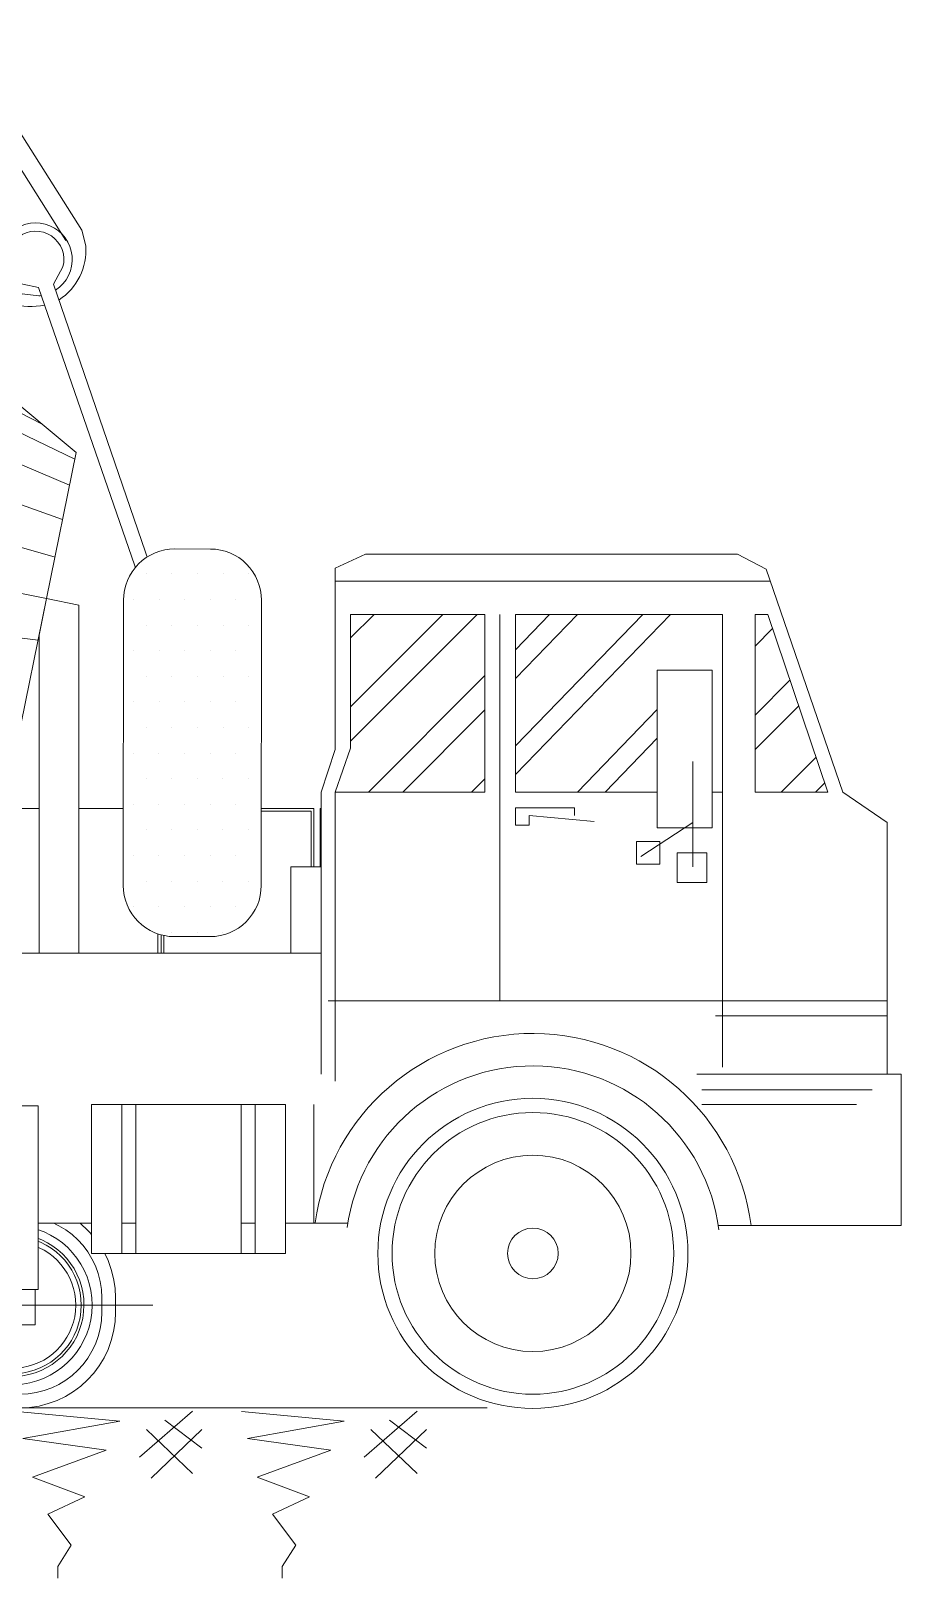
# Model space of a CAD drawing. Header units: millimetres. Extents: x -376071 to 28028791, y -269234 to 29325.
# Drawn here: x 399026 to 402126, y -257156 to -251644 of the extents above; entities that cross this region are included whole.
import ezdxf

# ---------------------------------------------------------------- set-up
doc = ezdxf.new("R2010")
doc.units = ezdxf.units.MM
doc.header["$LTSCALE"] = 100
doc.set_wipeout_variables(frame=1)
doc.linetypes.add('CENTER', pattern=[50.8, 31.75, -6.35, 6.35, -6.35])
doc.linetypes.add('CONTINOUS', pattern=[0])
doc.layers.add('02. Net dam', color=7, linetype='CONTINOUS', lineweight=13)
doc.layers.add('02. net manh', color=8, linetype='CONTINOUS', lineweight=0)

# ---------------------------------------------------------------- blocks, each defined once
blk = doc.blocks.new('*U299')
at = {"layer": '02. net manh'}
for p, q in [((329.4, 296.1), (-36.6, 261.6)), ((-197.6, 264.5), (-329.4, 165.7)), ((-131.7, 231.5), (-296.4, 75.2)), ((-36.6, 261.6), (308.6, 199.5)), ((308.6, 199.5), (11.7, 158.1)), ((11.7, 158.1), (274.1, 61.5)), ((274.1, 61.5), (87.7, -7.6)), ((87.7, -7.6), (218.9, -69.7)), ((218.9, -69.7), (136, -180.1)), ((136, -180.1), (184.3, -256)), ((184.3, -256), (184.3, -297.4))]:
    blk.add_line(p, q, dxfattribs=at)
for points in [[(-107, 132.8), (-296.4, 297.4)], [(-148.2, 58.7), (-329.4, 231.5)]]:
    blk.add_lwpolyline(points, dxfattribs=at)
blk = doc.blocks.new('*U300')
at = {"color": 0, "linetype": 'ByBlock', "lineweight": -2, "transparency": 16777216}
for p in [(-6400, 0), (-5600, 0), (-4800, 0), (-4000, 0), (-3200, 0), (-2400, 0), (-1600, 0), (-800, 0), (0, 0)]:
    blk.add_blockref('*U299', p, dxfattribs=at)
blk = doc.blocks.new('*X59')
at = {"color": 0}
for p, q in [((409.463, 333.096), (412.311, 335.944)), ((409.463, 332.035), (413.372, 335.944)), ((409.463, 335.217), (410.19, 335.944)), ((421.938, 334.964), (422.481, 335.507)), ((410.017, 330.468), (413.609, 334.059)), ((421.938, 332.842), (423.017, 333.922)), ((411.078, 330.468), (413.609, 332.999)), ((421.938, 331.782), (423.286, 333.129)), ((422.745, 330.468), (423.822, 331.544)), ((413.199, 330.468), (413.609, 330.877)), ((423.806, 330.468), (424.09, 330.752))]:
    blk.add_line(p, q, dxfattribs=at)
blk = doc.blocks.new('*X62')
at = {"color": 0}
for p, q in [((528.75, 225), (528.75, 225)), ((529.5, 225), (529.5, 225)), ((530.25, 225), (530.25, 225)), ((528.375, 224.25), (528.375, 224.25)), ((529.125, 224.25), (529.125, 224.25)), ((529.875, 224.25), (529.875, 224.25)), ((530.625, 224.25), (530.625, 224.25)), ((531.375, 224.25), (531.375, 224.25)), ((528, 223.5), (528, 223.5)), ((528.75, 223.5), (528.75, 223.5)), ((529.5, 223.5), (529.5, 223.5)), ((530.25, 223.5), (530.25, 223.5)), ((531, 223.5), (531, 223.5)), ((528.375, 222.75), (528.375, 222.75)), ((529.125, 222.75), (529.125, 222.75)), ((529.875, 222.75), (529.875, 222.75)), ((530.625, 222.75), (530.625, 222.75)), ((531.375, 222.75), (531.375, 222.75)), ((528, 222), (528, 222)), ((528.75, 222), (528.75, 222)), ((529.5, 222), (529.5, 222)), ((530.25, 222), (530.25, 222)), ((531, 222), (531, 222)), ((528.375, 221.25), (528.375, 221.25)), ((529.125, 221.25), (529.125, 221.25)), ((529.875, 221.25), (529.875, 221.25)), ((530.625, 221.25), (530.625, 221.25)), ((531.375, 221.25), (531.375, 221.25)), ((528, 220.5), (528, 220.5)), ((528.75, 220.5), (528.75, 220.5)), ((529.5, 220.5), (529.5, 220.5)), ((530.25, 220.5), (530.25, 220.5)), ((531, 220.5), (531, 220.5)), ((528.375, 219.75), (528.375, 219.75)), ((529.125, 219.75), (529.125, 219.75)), ((529.875, 219.75), (529.875, 219.75)), ((530.625, 219.75), (530.625, 219.75)), ((531.375, 219.75), (531.375, 219.75)), ((528, 219), (528, 219)), ((528.75, 219), (528.75, 219)), ((529.5, 219), (529.5, 219)), ((530.25, 219), (530.25, 219)), ((531, 219), (531, 219)), ((528.375, 218.25), (528.375, 218.25)), ((529.125, 218.25), (529.125, 218.25)), ((529.875, 218.25), (529.875, 218.25)), ((530.625, 218.25), (530.625, 218.25)), ((531.375, 218.25), (531.375, 218.25)), ((528, 217.5), (528, 217.5)), ((528.75, 217.5), (528.75, 217.5)), ((529.5, 217.5), (529.5, 217.5)), ((530.25, 217.5), (530.25, 217.5)), ((531, 217.5), (531, 217.5)), ((528.375, 216.75), (528.375, 216.75)), ((529.125, 216.75), (529.125, 216.75)), ((529.875, 216.75), (529.875, 216.75)), ((530.625, 216.75), (530.625, 216.75)), ((531.375, 216.75), (531.375, 216.75)), ((528, 216), (528, 216)), ((528.75, 216), (528.75, 216)), ((529.5, 216), (529.5, 216)), ((530.25, 216), (530.25, 216)), ((531, 216), (531, 216)), ((528.375, 215.25), (528.375, 215.25)), ((529.125, 215.25), (529.125, 215.25)), ((529.875, 215.25), (529.875, 215.25)), ((530.625, 215.25), (530.625, 215.25)), ((531.375, 215.25), (531.375, 215.25)), ((528, 214.5), (528, 214.5)), ((528.75, 214.5), (528.75, 214.5)), ((529.5, 214.5), (529.5, 214.5)), ((530.25, 214.5), (530.25, 214.5)), ((531, 214.5), (531, 214.5))]:
    blk.add_line(p, q, dxfattribs=at)
blk = doc.blocks.new('Concrete truck')
at = {"lineweight": 0}
for points in [[(3992.5, 3060.2), (3977.8, 3059.6), (3967.8, 3058.5), (3956.1, 3056.5), (3942, 3053.1), (3929.9, 3049.1), (3918.1, 3044.3), (3901, 3035.6), (3884.7, 3024.9), (3877.3, 3019.3), (3869.1, 3012.2), (3863.6, 3006.9), (3854.6, 2997.2), (3847.4, 2988.5), (3839.1, 2976.6), (3832.3, 2965.2), (3826, 2952.5), (3820.5, 2938.8), (3815.3, 2921.4), (3812.9, 2910), (3810.4, 2889.4), (3810, 2877.9), (3809.1, 1861.9), (3812, 1829), (3817.6, 1806.6), (3823.7, 1790.1), (3829.3, 1778.2), (3835.5, 1767.2), (3848.8, 1748), (3868, 1727.4), (3887.8, 1711.6), (3907.6, 1699.7), (3922.7, 1692.7), (3942.4, 1686), (3964.7, 1681.2), (3991.4, 1679.2), (4118.5, 1679.1), (4148.8, 1681.7), (4170.5, 1686.7), (4196.8, 1696.8), (4207.7, 1702.4), (4224, 1712.7), (4237.4, 1723.2), (4247.4, 1732.4), (4261, 1747.7), (4269.6, 1759.3), (4278.1, 1773.3), (4285.5, 1788.1), (4292.4, 1806.3), (4297.4, 1825.6), (4299.6, 1839.7), (4300.9, 1861.4), (4301.9, 2877.6), (4300.3, 2901.8), (4297.1, 2919.3), (4292, 2936.9), (4283.6, 2957.3), (4277.6, 2968.5), (4270, 2980.7), (4262, 2991.5), (4248.6, 3006.5), (4234.9, 3018.9), (4220.5, 3029.5), (4207.2, 3037.6), (4192.3, 3044.9), (4169.8, 3053), (4153.6, 3056.9), (4134.7, 3059.4), (4119.6, 3060.1)], [(3536.1, 2883.4), (3509.9, 2754.7), (3509.9, 1620.1), (3650.7, 1620.1), (3650.7, 2860.1)]]:
    blk.add_wipeout(points, dxfattribs=at)
blk.add_wipeout([(-780.7, 658.9), (-780.7, 541.3), (-940.7, 541.3), (-940.7, 421.9), (-1193.8, 421.9), (-1193.8, 541.3), (-1598.3, 541.3), (-1598.3, 1808.3), (-915.6, 1808.3), (-780.7, 1620.1), (41.7, 1620.1), (41.7, 1917.3), (3045.2, 1919.3), (3045.2, 1620.1), (4405.9, 1620.1), (4405.9, 1927.6), (4514.5, 1927.6), (4514.5, 2194.4), (4564.1, 2346.4), (4564.1, 2991.6), (4672.7, 3041.2), (5997.2, 3041.2), (6100.1, 2988.3), (6372.5, 2194.4), (6530.7, 2085.8), (6530.7, 1189.3), (6580.4, 1189.3), (6580.4, 649.6), (5929.1, 649.6), (5915.8, 715.6), (5900.3, 767.4), (5885.3, 807.1), (5868, 845.3), (5855, 870.3), (5839.1, 897.9), (5819.5, 928.2), (5794, 962.9), (5770.7, 991.1), (5736.9, 1026.8), (5709.6, 1052.3), (5671.7, 1083.2), (5631.3, 1111.5), (5583.3, 1139.8), (5532.3, 1164.3), (5485.9, 1182.2), (5434.4, 1197.7), (5394, 1206.7), (5349.1, 1213.7), (5314.7, 1217), (5290.6, 1218.2), (5238.6, 1217.9), (5195.7, 1214.6), (5127.4, 1203.5), (5087, 1193.4), (5041.3, 1178.7), (4980.6, 1153.3), (4918.3, 1119.4), (4877.6, 1092.2), (4837.4, 1060.7), (4808.2, 1034.6), (4782.3, 1008.6), (4748.8, 970.1), (4748.8, 970.1), (4718, 928.8), (4705.5, 910), (4680.6, 867.5), (4661.5, 829.2), (4642.3, 782.9), (4622.6, 720.5), (4614.5, 686), (4609.5, 658.9), (4387.3, 658.9), (4387.3, 550.3), (3695.6, 550.3), (3695.6, 658.9), (3506.3, 658.9), (3506.3, 421.9), (3253.2, 421.9), (3253.2, 658.9), (2496.2, 658.9), (2487.5, 706.8), (2473, 762.4), (2457.3, 808.7), (2441.9, 846.2), (2423.5, 884.7), (2408.6, 912.2), (2384.8, 951), (2362.8, 982.6), (2340.7, 1011.1), (2315.6, 1040.3), (2292.5, 1064.6), (2270, 1086.2), (2245.6, 1107.6), (2226.7, 1123), (2199.1, 1143.7), (2167.3, 1165.1), (2113.5, 1196.1), (2080.5, 1212.2), (2027.4, 1234), (1991.2, 1246.1), (1914, 1265.3), (1870.2, 1272.2), (1809.9, 1277.3), (1758.4, 1277.8), (1715.9, 1275.3), (1660, 1268.3), (1608, 1257.7), (1575.1, 1249), (1537.1, 1236.7), (1490, 1218.3), (1445.6, 1197.2), (1400.4, 1171.8), (1337.8, 1129), (1304.3, 1101.7), (1270.9, 1071), (1245.5, 1044.9), (1212.7, 1006.9), (1185.3, 970.5), (1167.5, 944), (1147.4, 910.6), (1127, 872.1), (1108.7, 831.7), (1088, 775.9), (1076.9, 737.9), (1068, 700.4), (1060.6, 658.9), (717.8, 658.9), (711.3, 696.2), (696, 757.9), (686.8, 786.8), (670.9, 829), (657.6, 859.2), (637.1, 899.8), (614.3, 938.7), (591, 973.5), (554.7, 1020.2), (538.1, 1039.2), (510.8, 1067.8), (484.6, 1092.5), (456.9, 1116.1), (442, 1127.9), (411.2, 1150.3), (347.9, 1189.2), (304, 1211.3), (276.8, 1223.2), (220.7, 1243.7), (148, 1262.8), (112.3, 1269.3), (31.8, 1277.3), (-21.7, 1277.7), (-82.2, 1273.4), (-148.2, 1262.7), (-193.8, 1251.7), (-242.6, 1236.3), (-287.6, 1218.6), (-342.8, 1192), (-380.7, 1170.2), (-446.9, 1124.1), (-476.5, 1099.7), (-519.4, 1059.1), (-556.4, 1018.2), (-584.7, 982.1), (-616.1, 935.8), (-645.5, 883.8), (-672.4, 825.3), (-691.7, 771.9), (-706.6, 717.5), (-713.2, 686.3), (-717.8, 658.9)], dxfattribs=at)
blk.add_line((4514.5, 1927.6), (4514.5, 1620.1), dxfattribs=at)
at = {"layer": '02. Net dam'}
for p, q in [((4672.7, 3041.2), (4564.1, 2991.6)), ((5997.2, 3041.2), (4672.7, 3041.2)), ((6100.1, 2988.3), (5997.2, 3041.2)), ((4564.1, 2991.6), (4564.1, 2346.4)), ((4564.1, 2991.6), (4564.1, 2945)), ((6372.5, 2194.4), (6100.1, 2988.3)), ((4564.1, 2346.4), (4514.5, 2194.4)), ((4514.5, 2194.4), (4514.5, 1927.6)), ((4514.5, 1927.6), (4405.9, 1927.6)), ((4405.9, 1927.6), (4405.9, 1620.1)), ((4405.9, 1620.1), (-780.7, 1620.1)), ((3506.3, 1076.5), (3253.2, 1076.5)), ((3506.3, 421.9), (3506.3, 1076.5)), ((3695.6, 1080.8), (3695.6, 550.3)), ((4387.3, 1080.8), (3695.6, 1080.8)), ((4387.3, 550.3), (4387.3, 1080.8)), ((3506.3, 658.9), (3695.6, 658.9)), ((4387.3, 658.9), (4609.5, 658.9)), ((3695.6, 550.3), (4387.3, 550.3)), ((3253.2, 421.9), (3506.3, 421.9))]:
    blk.add_line(p, q, dxfattribs=at)
blk.add_lwpolyline([(4301.9, 2877.5), (4300.9, 1861.4, -0.414214), (4118.3, 1679.1), (3991.4, 1679.2, -0.414214), (3809.1, 1861.9), (3810, 2877.9, -0.414214), (3992.6, 3060.2), (4119.6, 3060.1, -0.414214)], format="xyb", close=True, dxfattribs=at)
blk.add_lwpolyline([(5929.1, 649.6), (6580.4, 649.6), (6580.4, 1189.3), (6530.7, 1189.3), (6530.7, 2085.8), (6372.5, 2194.4)], dxfattribs=at)
blk.add_circle((5268.6, 550.7), 552.4, dxfattribs=at)
for radius in [783.5, 667.9]:
    blk.add_arc((5268.6, 550.7), radius, 7.2547, 172.0587, dxfattribs=at)
at = {"layer": '02. net manh'}
for p, q in [((4564.1, 2945), (6114.9, 2945)), ((4618.6, 2827.2), (5097.6, 2827.2)), ((5150.4, 2827.2), (5150.4, 1449.9)), ((5206.2, 2700.9), (5328.4, 2827.2)), ((5206.2, 2358.7), (5659.9, 2827.2)), ((5206.2, 2256.3), (5759, 2827.2)), ((5206.2, 2598.6), (5427.6, 2827.2)), ((6060, 2194.4), (6060, 2827.2)), ((6105.8, 2827.2), (6060, 2827.2)), ((6105.8, 2827.2), (6319.8, 2194.4)), ((5711.8, 2628.6), (5711.8, 2067.2)), ((5907.2, 2628.6), (5711.8, 2628.6)), ((5907.2, 2067.2), (5907.2, 2628.6)), ((5427.4, 2194.4), (5711.8, 2488.1)), ((5526.5, 2194.4), (5711.8, 2385.7)), ((5839, 2302.9), (5839, 1927.6)), ((4564.1, 2194.4), (4564.1, 1164.5)), ((5097.6, 2194.4), (4564.1, 2194.4)), ((5907.2, 2194.4), (5944.5, 2194.4)), ((5944.5, 2194.4), (5944.5, 1214.2)), ((6319.8, 2194.4), (6060, 2194.4)), ((5206.2, 2138.5), (5206.2, 2110.6)), ((5417.1, 2138.5), (5206.2, 2138.5)), ((5206.2, 2110.6), (5206.2, 2076.5)), ((5255.8, 2076.5), (5255.8, 2110.6)), ((5255.8, 2110.6), (5486.5, 2088.8)), ((5417.1, 2110.6), (5417.1, 2138.5)), ((5206.2, 2076.5), (5255.8, 2076.5)), ((5839, 2085.8), (5652.9, 1964.8)), ((5711.8, 2067.2), (5907.2, 2067.2)), ((5637.4, 2017.6), (5637.4, 1936.9)), ((5721.1, 2017.6), (5637.4, 2017.6)), ((5721.1, 1936.9), (5721.1, 2017.6)), ((5637.4, 1936.9), (5721.1, 1936.9)), ((5888.6, 1977.2), (5783.2, 1977.2)), ((5783.2, 1977.2), (5783.2, 1871.8)), ((5839, 1927.6), (5839, 1980.3)), ((5888.6, 1871.8), (5888.6, 1977.2)), ((5783.2, 1871.8), (5888.6, 1871.8)), ((4405.9, 1620.1), (4514.5, 1620.1)), ((4514.5, 1620.1), (4514.5, 1189.3)), ((6530.7, 1449.9), (4539.3, 1449.9)), ((6530.7, 1397.2), (5919.6, 1397.2)), ((5852.8, 1189.3), (6530.7, 1189.3)), ((6580.4, 1189.3), (5852.8, 1189.3)), ((6478, 1133.5), (5870, 1133.5)), ((3804.1, 1080.8), (3804.1, 550.3)), ((3853.8, 1080.8), (3853.8, 550.3)), ((4229.1, 1080.8), (4229.1, 550.3)), ((4278.7, 1080.8), (4278.7, 550.3)), ((4488.7, 658.9), (4488.7, 1080.8)), ((6422.2, 1080.8), (5870, 1080.8)), ((3804.1, 658.9), (3853.8, 658.9)), ((4229.1, 658.9), (4278.7, 658.9))]:
    blk.add_line(p, q, dxfattribs=at)
for points in [[(4564.1, 2194.4), (4618.6, 2351), (4618.6, 2827.2)], [(5097.6, 2194.4), (5097.6, 2827.2)], [(5711.8, 2194.4), (5206.2, 2194.4), (5206.2, 2827.2), (5944.5, 2827.2), (5944.5, 2194.4)]]:
    blk.add_lwpolyline(points, dxfattribs=at)
for radius in [501.7, 349.6, 90.2]:
    blk.add_circle((5268.6, 550.7), radius, dxfattribs=at)
at = {"layer": '02. net manh', "xscale": 121.6312442486971, "yscale": 121.6312442486971, "zscale": 121.6312442486971, "rotation": 179.9472156953138}
blk.add_blockref('*X62', (68501.7, 29002.2), dxfattribs=at)
at = {"layer": '02. net manh', "xscale": 115.5496820362285, "yscale": 115.5496820362285, "zscale": 115.5496820362285}
blk.add_blockref('*X59', (-42694.7, -35991.1), dxfattribs=at)
at = {"lineweight": 0}
blk.add_wipeout([(3536.1, 2883.4), (3430.3, 2363.5), (2090.5, 1958.4), (504.4, 2281.1), (-566, 3200.4), (-363.7, 4194.6), (980.8, 4622.6), (2566.9, 4299.8), (3641.9, 3403.4)], dxfattribs=at)
at = {"layer": '02. Net dam'}
for p, q in [((3650.7, 2860.1), (3536.1, 2883.4)), ((3650.7, 1620.1), (3650.7, 2860.1)), ((3509.9, 1620.1), (3509.9, 2754.7))]:
    blk.add_line(p, q, dxfattribs=at)
blk.add_lwpolyline([(3536.1, 2883.4), (3430.3, 2363.5), (2090.5, 1958.4), (504.4, 2281.1), (-566, 3200.4), (-363.7, 4194.6), (980.8, 4622.6), (2566.9, 4299.8), (3641.9, 3403.4)], close=True, dxfattribs=at)
at = {"layer": '02. net manh'}
for p, q in [((3520.1, 3504.9), (2510.5, 4022.9)), ((3637.2, 3380.6), (2491.5, 3929.3)), ((3618.3, 3287.5), (2461, 3779.5)), ((3536.1, 2883.4), (-464.8, 3697.5)), ((3593.4, 3165.3), (2421, 3582.8)), ((3566.2, 3031.5), (2377.2, 3367.5)), ((3505.9, 2735.3), (2280.2, 2890.7))]:
    blk.add_line(p, q, dxfattribs=at)
blk = doc.blocks.new('*U310')
at = {"layer": '02. Net dam'}
blk.add_line((5458.7, 5450.9), (5958.7, 4662.2), dxfattribs=at)
at = {"layer": '02. Net dam', "linetype": 'Continuous'}
blk.add_line((6092.1, 435.7), (6092.1, 379.2), dxfattribs=at)
at = {"layer": '02. Net dam'}
for points in [[(5854.8, 4425, 1.05359), (5684.4, 4658.5, 0.347153), (5634.2, 4550.4), (5641.9, 4506.5), (3615.3, 2734.3)], [(6558.3, 2373.6), (5846.5, 4449.1), (5883.9, 4516.5, 1.354461), (5669.6, 4509.8, 0.365923), (5724.5, 4448.6), (5787, 4435.2), (6501.4, 2373.6)], [(5958.7, 4662.2), (5974, 4600.9, -0.271297), (5868.2, 4385.9, 1.947893)], [(3725.4, 2674.7), (5722.7, 4410.1), (5788.5, 4402.1, 0.016649), (5798.1, 4403.2)], [(5680.1, 4373, 0.139571), (5811, 4365.9)]]:
    blk.add_lwpolyline(points, format="xyb", dxfattribs=at)
blk.add_lwpolyline([(4741.5, 2373.6), (6259.3, 2373.6), (6259.3, 1120.6), (4741.5, 1120.6)], dxfattribs=at)
for points in [[(6877.1, 2373.6), (6877.1, 1120.6), (6272.5, 1120.6), (6272.5, 2373.6)], [(7021, 2373.6), (7021, 1120.6), (6902.2, 1120.6), (6902.2, 2373.6)]]:
    blk.add_lwpolyline(points, close=True, dxfattribs=at)
at = {"layer": '02. Net dam', "linetype": 'Continuous'}
for centre, start, end in [((5712.9, 435.7), 0, 90), ((5712.9, 379.2), 270, 0)]:
    blk.add_arc(centre, 379.2, start, end, dxfattribs=at)
at = {"layer": '02. net manh'}
blk.add_line((5510.7, 5227.3), (5894.7, 4621.6), dxfattribs=at)
at = {"layer": '02. net manh', "linetype": 'Continuous'}
for p, q in [((-77.1, 488.4), (5774.1, 488.4)), ((5774.1, 488.4), (5774.1, 328.9)), ((6037.9, 435.7), (6037.9, 379.2)), ((5774.1, 328.9), (-77.1, 328.9))]:
    blk.add_line(p, q, dxfattribs=at)
at = {"layer": '02. net manh', "linetype": 'CENTER'}
blk.add_line((6239.7, 407.5), (5300.1, 407.5), dxfattribs=at)
at = {"layer": '02. net manh'}
blk.add_lwpolyline([(6866.3, 2362.7), (6866.3, 1131.4), (6283.3, 1131.4), (6283.3, 2362.7)], close=True, dxfattribs=at)
at = {"layer": '02. net manh', "linetype": 'Continuous'}
for centre, radius, start, end in [((5712.9, 435.7), 325, 0, 90), ((5684.4, 407.5), 315.1, 194.42703, 165.12417), ((5684.4, 407.5), 282.6, 196.12887, 163.36651), ((5684.4, 407.5), 271.8, 196.12887, 163.36651), ((5684.4, 407.5), 250.1, 198.29423, 161.12863), ((5712.9, 379.2), 325, 270, 0)]:
    blk.add_arc(centre, radius, start, end, dxfattribs=at)

msp = doc.modelspace()

# ---------------------------------------------------------------- linework, layer by layer
at = {"layer": '02. Net dam'}
msp.add_line((379716.2, -256549.5, -528.7), (400651.7, -256549.5, -528.7), dxfattribs=at)

# ---------------------------------------------------------------- block references
at = {"lineweight": 0, "xscale": 0.9, "yscale": 0.9, "zscale": 0.9}
msp.add_blockref('*U310', (393845, -256549.5, -528.7), dxfattribs=at)
at = {"lineweight": 0, "xscale": -1}
msp.add_blockref('*U300', (393706, -256858.1, -1057.4), dxfattribs=at)

# ---------------------------------------------------------------- next in the draw order: block references
at = {"layer": '02. Net dam', "lineweight": 0}
msp.add_blockref('Concrete truck', (395546, -256549.5, -528.7), dxfattribs=at)

doc.saveas('drawing.dxf')
